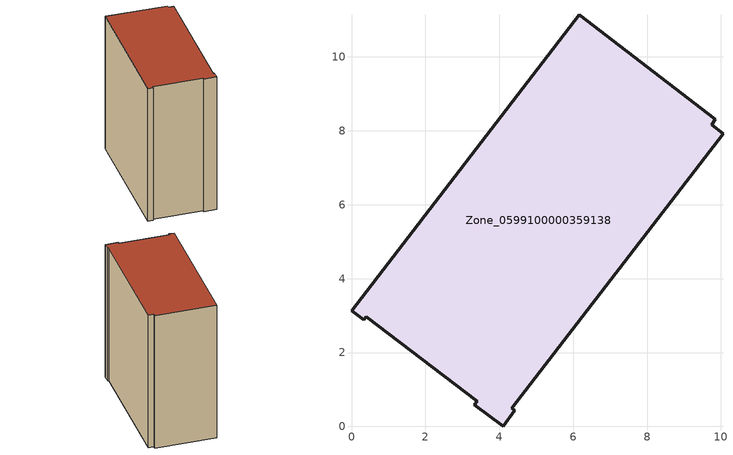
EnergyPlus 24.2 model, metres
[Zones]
Zone_0599100000359138
 floor ground (C_G): 0.33,2.89 0,3.13 6.17,11.15 9.84,8.32 9.76,8.17 10.05,7.92 4.34,0.49 4.42,0.43 4.1,0 3.33,0.58 3.4,0.68 0.4,2.97 z3.64
 wall outside (C_F): 0,3.13 0.33,2.89 0.4,2.97 3.4,0.68 3.33,0.58 4.1,0 4.42,0.43 4.34,0.49 10.05,7.92 9.76,8.17 9.84,8.32 6.17,11.15 0,3.13 z3.64:14.75
 roof outside (C_R): 4.1,0 4.42,0.43 4.34,0.49 10.05,7.92 9.76,8.17 9.84,8.32 6.17,11.15 0,3.13 0.33,2.89 0.4,2.97 3.4,0.68 3.33,0.58 z14.75
[BUILDING]
Pand.0599100000359138: North Axis=0; Terrain=City; Loads Convergence Tolerance Value=0.04; Temperature Convergence Tolerance Value=0.4; Solar Distribution=FullExterior; Maximum Number of Warmup Days=25; Minimum Number of Warmup Days=1
[Site:Location]
Rotterdam.The.Hague.AP_ZH_NLD Design_Conditions: Latitude=51.96; Longitude=4.45; Time Zone=1; Elevation=-4.5
[SITE:GROUNDTEMPERATURE:BUILDINGSURFACE]
18, 18, 18, 18, 18, 18, 18, 18, 18, 18, 18, 18
[MATERIAL] Thermal Absorptance=0.9; Solar Absorptance=0.7; Visible Absorptance=0.7
Name | Roughness | Thickness | Conductivity | Density | Specific Heat
G.TI.1992-2005 | MediumSmooth | 0.15 | 0.06 | 540 | 1210
F.TI.1992-2005 | Rough | 0.3 | 0.12 | 1920 | 840
R.TI.1992-2005 | MediumRough | 0.2 | 0.08 | 1500 | 1000
[CONSTRUCTION]
C_G: G.TI.1992-2005
C_F: F.TI.1992-2005
C_R: R.TI.1992-2005
[ZONE]
Zone_0599100000359138: Type=1; Multiplier=1; Ceiling Height=Autocalculate; Volume=Autocalculate; Floor Area=autocalculate; Part of Total Floor Area=Yes
[ZONEINFILTRATION:DESIGNFLOWRATE]
Infil_Zone_0599100000359138: Zone or ZoneList or Space or SpaceList=Zone_0599100000359138; Schedule=AlwaysOn; Design Flow Rate Calculation Method=Flow/Area; Flow Rate per Floor Area=0.0015; Constant Term Coefficient=1; Temperature Term Coefficient=0; Velocity Term Coefficient=0; Velocity Squared Term Coefficient=0
[HVACTEMPLATE:ZONE:IDEALLOADSAIRSYSTEM]
Zone_0599100000359138: Maximum Heating Supply Air Temperature=50; Minimum Cooling Supply Air Temperature=13; Maximum Heating Supply Air Humidity Ratio=0.0156; Minimum Cooling Supply Air Humidity Ratio=0.0077; Heating Limit=NoLimit; Cooling Limit=NoLimit; Dehumidification Control Type=ConstantSensibleHeatRatio; Cooling Sensible Heat Ratio=0.7; Dehumidification Setpoint=60; Humidification Control Type=None; Humidification Setpoint=30; Outdoor Air Method=None; Outdoor Air Flow Rate per Person=0.00944; Outdoor Air Flow Rate per Zone Floor Area=0; Outdoor Air Flow Rate per Zone=0; Demand Controlled Ventilation Type=None; Outdoor Air Economizer Type=NoEconomizer; Heat Recovery Type=None; Sensible Heat Recovery Effectiveness=0.7; Latent Heat Recovery Effectiveness=0.65
[ZONECONTROL:THERMOSTAT]
ThermostatControl_Zone_0599100000359138: Zone or ZoneList=Zone_0599100000359138; Control Type Schedule=DualSetpointControlType; Control 1=Thermostat_Zone_0599100000359138; Temperature Difference Between Cutout And Setpoint=0
[THERMOSTATSETPOINT:DUALSETPOINT]
Thermostat_Zone_0599100000359138: Heating Setpoint Temperature Schedule=HeatingSetpoint_Zone_0599100000359138; Cooling Setpoint Temperature Schedule=CoolingSetpoint_Zone_0599100000359138
[SCHEDULE:COMPACT]
HeatingSetpoint_Zone_0599100000359138: Through: 12/31, For: AllDays, Until: 24:00, 21
CoolingSetpoint_Zone_0599100000359138: Through: 12/31, For: AllDays, Until: 24:00, 24
DualSetpointControlType: Through: 12/31, For: AllDays, Until: 24:00, 4
AlwaysOn: Through: 12/31, For: AllDays, Until: 24:00, 1
